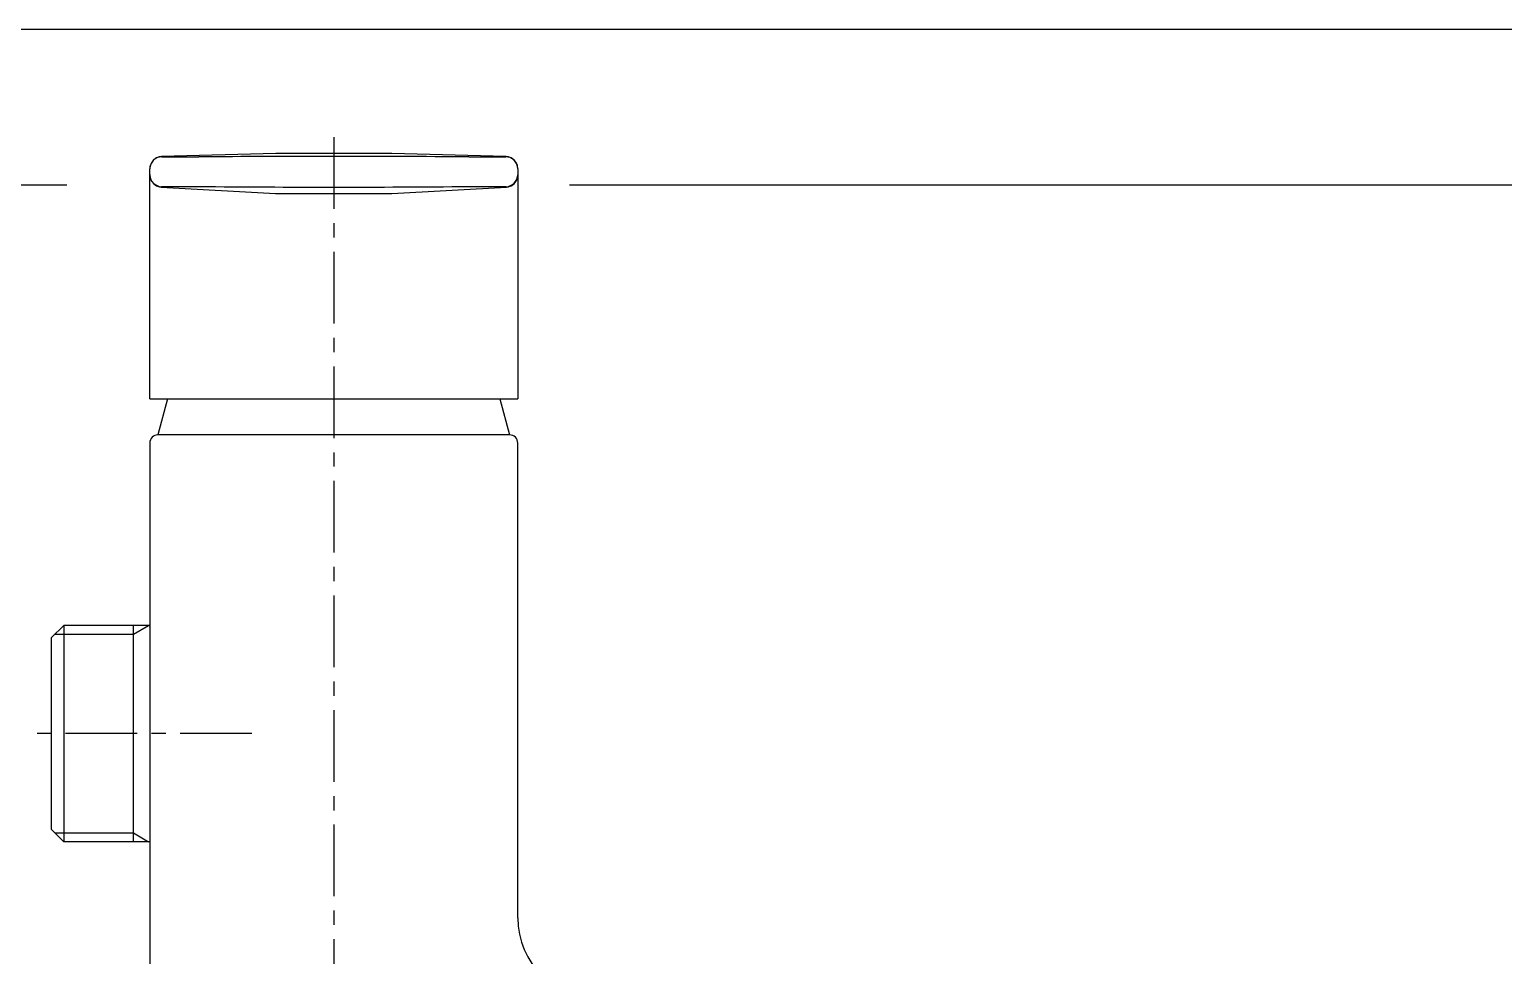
# Model space of a CAD drawing. Extents: x 46876 to 47470, y 16089 to 16509.
# Drawn here: x 46988.1 to 47168.4, y 16395.9 to 16509.1 of the extents above; entities that cross this region are included whole.
import ezdxf

# ---------------------------------------------------------------- set-up
doc = ezdxf.new("R2010")
doc.units = 0
doc.header["$LTSCALE"] = 7
doc.header["$MEASUREMENT"] = 0
doc.linetypes.add('CENTER', pattern=[2, 1.25, -0.25, 0.25, -0.25])
doc.layers.get('0').update_dxf_attribs({"color": 2, "linetype": 'CONTINUOUS'})
for name, color, linetype in [('08_ALL_FEATURES', 7, 'CONTINUOUS'), ('CL', 1, 'CENTER'), ('D', 2, 'CONTINUOUS'), ('DIM', 2, 'CONTINUOUS'), ('DWG', 7, 'CONTINUOUS'), ('TXT', 4, 'CONTINUOUS')]:
    doc.layers.add(name, color=color, linetype=linetype)

msp = doc.modelspace()

# ---------------------------------------------------------------- linework, layer by layer
at = {"color": 7, "linetype": 'Continuous'}
for p, q in [((46992.32722, 16436.27583), (46990.82722, 16434.77583)), ((47002.82722, 16436.27583), (46992.32722, 16436.27583)), ((47000.82722, 16423.05533), (47000.82722, 16436.27583)), ((46990.82722, 16411.33483), (46990.82722, 16434.77583)), ((47000.82722, 16409.83483), (47000.82722, 16423.05533)), ((46992.32722, 16409.83483), (46990.82722, 16411.33483)), ((47002.82722, 16409.83483), (46992.32722, 16409.83483))]:
    msp.add_line(p, q, dxfattribs=at)
at = {"linetype": 'Continuous'}
msp.add_lwpolyline([(46876.40741, 16089.09586), (47470.40741, 16089.09586), (47470.40741, 16509.09586), (46876.40741, 16509.09586)], close=True, dxfattribs=at)
at = {"layer": '08_ALL_FEATURES', "color": 7, "linetype": 'Continuous'}
for p, q in [((47018.25139, 16493.92737), (47004.27103, 16493.57082)), ((47002.8284, 16492.11118), (47002.82709, 16492.0486)), ((47002.82754, 16492.1009), (47002.82722, 16492.07005)), ((47002.82732, 16492.08955), (47002.82722, 16492.07081)), ((47002.82722, 16492.05486), (47002.82722, 16492.06975)), ((47002.82722, 16463.95533), (47002.82722, 16492.04872)), ((47002.88602, 16492.48839), (47002.82732, 16492.08955)), ((47002.9973, 16492.74028), (47002.88602, 16492.48839)), ((47003.22752, 16493.09279), (47002.97833, 16492.7288)), ((47003.5718, 16493.36856), (47003.22752, 16493.09279)), ((47003.30559, 16493.17083), (47003.26868, 16493.12577)), ((47003.63652, 16493.40403), (47003.30559, 16493.17083)), ((47003.8632, 16493.48505), (47003.63652, 16493.40403)), ((47004.27056, 16493.57032), (47004.29309, 16493.5484)), ((47046.36138, 16493.5484), (47046.38381, 16493.57032)), ((47046.67108, 16493.53057), (47046.38309, 16493.56948)), ((47046.642, 16493.53917), (47046.38513, 16493.57145)), ((47046.72488, 16493.50916), (47046.67108, 16493.53057)), ((47047.42545, 16493.09223), (47047.16279, 16493.30199)), ((47047.19112, 16493.27498), (47047.16961, 16493.28986)), ((47047.67515, 16492.72861), (47047.42545, 16493.09223)), ((47047.787, 16492.37538), (47047.67515, 16492.72861)), ((47047.82722, 16492.07264), (47047.77518, 16492.46432)), ((47047.80827, 16492.3082), (47047.79515, 16492.34964)), ((47047.82735, 16492.04863), (47047.82616, 16492.10838)), ((47047.82722, 16492.07033), (47047.82682, 16492.07539)), ((47047.82722, 16492.07242), (47047.82722, 16492.06798)), ((47047.82722, 16492.04875), (47047.82722, 16463.95533)), ((47002.82722, 16491.38147), (47002.82978, 16491.29386)), ((47047.03573, 16490.00115), (47047.3651, 16490.24009)), ((47047.08533, 16490.03534), (47047.42526, 16490.30743)), ((47047.3651, 16490.24009), (47047.61937, 16490.56151)), ((47047.42526, 16490.30743), (47047.67419, 16490.66974)), ((47047.61937, 16490.56151), (47047.77662, 16490.93603)), ((47047.67419, 16490.66974), (47047.80742, 16491.08677)), ((47047.77247, 16490.93034), (47047.82722, 16491.33189)), ((47047.77662, 16490.93603), (47047.82722, 16491.32193)), ((47047.80742, 16491.08677), (47047.82722, 16491.32924)), ((47047.82722, 16491.37939), (47047.82582, 16491.31527)), ((47004.20231, 16489.83622), (47018.20547, 16489.05329)), ((47018.20547, 16489.05329), (47032.43398, 16489.05287)), ((47032.43398, 16489.05287), (47046.45409, 16489.83638)), ((47046.45187, 16489.8348), (47046.45175, 16489.83223)), ((47046.45187, 16489.83464), (47046.69302, 16489.87482)), ((47046.4519, 16489.83636), (47046.45187, 16489.83505)), ((47046.45187, 16489.83505), (47046.45187, 16489.83464)), ((47046.45191, 16489.83678), (47046.4519, 16489.83636)), ((47046.69302, 16489.87482), (47047.08533, 16490.03534)), ((47002.82722, 16463.95533), (47047.82722, 16463.95533))]:
    msp.add_line(p, q, dxfattribs=at)
for points in [[(47046.38381, 16493.57032), (47032.42112, 16493.92364), (47018.25206, 16493.92388)], [(47003.48792, 16493.29192), (47003.3411, 16493.17901), (47003.20905, 16493.04858), (47003.09011, 16492.89703), (47002.98843, 16492.7253), (47002.90825, 16492.53525), (47002.85363, 16492.32947), (47002.8284, 16492.11118)], [(47004.26919, 16493.57156), (47003.98115, 16493.53221), (47003.5718, 16493.36856)], [(47047.3597, 16493.16075), (47047.02683, 16493.3995), (47046.64207, 16493.53924)], [(47047.82616, 16492.10838), (47047.80194, 16492.32348), (47047.7493, 16492.52612), (47047.67194, 16492.71348), (47047.57365, 16492.88331), (47047.45832, 16493.03397), (47047.32965, 16493.1646)], [(47047.77518, 16492.46432), (47047.6155, 16492.84098), (47047.3597, 16493.16075)], [(47002.82725, 16491.31079), (47002.88128, 16490.9214), (47003.0456, 16490.54212), (47003.31247, 16490.21672), (47003.65193, 16489.98209), (47004.01914, 16489.85363), (47004.20283, 16489.82675)], [(47046.45148, 16489.83708), (47046.64303, 16489.86564), (47047.00809, 16489.99542), (47047.34239, 16490.22783), (47047.60664, 16490.54957), (47047.77247, 16490.93034)], [(47046.45159, 16489.82845), (47046.66514, 16489.86192), (47047.03573, 16490.00115)]]:
    msp.add_lwpolyline(points, dxfattribs=at)
for centre, radius, start, end in [((47025.32773, 11697.61714), 4795.95179, 89.80281753, 90.19719458), ((47004.32744, 16491.38136), 1.50015, 183.3436457, 267.0983309), ((47046.32721, 16491.37943), 1.49997, 272.8749415, 357.5484262)]:
    msp.add_arc(centre, radius, start, end, dxfattribs=at)
for points, knots in [([(47004.29309, 16493.54832), (47004.1559, 16493.5452), (47003.87095, 16493.49953), (47003.61028, 16493.37397), (47003.48815, 16493.29158)], [0, 0, 0, 0, 0.482244186, 1, 1, 1, 1]), ([(47004.29309, 16493.54832), (47004.29289, 16493.54793), (47004.29611, 16493.54779), (47004.29885, 16493.54728), (47004.30669, 16493.54704), (47004.32125, 16493.5465), (47004.34743, 16493.54611), (47004.38647, 16493.5457), (47004.43659, 16493.54542), (47004.49719, 16493.54522), (47004.56816, 16493.5451), (47004.68274, 16493.545), (47004.84998, 16493.545), (47005.07835, 16493.54499), (47005.34222, 16493.54486), (47005.63953, 16493.54444), (47005.96768, 16493.54362), (47006.45703, 16493.54215), (47007.1185, 16493.54017), (47007.95386, 16493.53889), (47008.52867, 16493.53958), (47008.82156, 16493.54053)], [0, 0, 0, 0, 0.000289001, 0.001208758, 0.002763973, 0.004949373, 0.011185395, 0.019864538, 0.030933418, 0.044338403, 0.060025772, 0.077941763, 0.120244474, 0.170816206, 0.229226608, 0.295045363, 0.367770611, 0.446614044, 0.619215586, 0.805970396, 1, 1, 1, 1]), ([(47041.83288, 16493.54053), (47042.12578, 16493.53958), (47042.70058, 16493.5389), (47043.53594, 16493.54017), (47044.19741, 16493.54215), (47044.68676, 16493.54362), (47045.01491, 16493.54444), (47045.31222, 16493.54486), (47045.57609, 16493.545), (47045.80446, 16493.545), (47045.9717, 16493.54501), (47046.08629, 16493.5451), (47046.15726, 16493.54523), (47046.21786, 16493.54543), (47046.26798, 16493.54571), (47046.30702, 16493.54613), (47046.33321, 16493.54652), (47046.34777, 16493.54706), (47046.35561, 16493.54731), (47046.35836, 16493.54782), (47046.36158, 16493.54796), (47046.36138, 16493.54835)], [0, 0, 0, 0, 0.194028196, 0.380781661, 0.553381979, 0.632224863, 0.704949611, 0.770767937, 0.829178044, 0.879749696, 0.922052618, 0.939968848, 0.95565656, 0.969062, 0.980131459, 0.988811318, 0.995048205, 0.997234101, 0.998789861, 0.99971023, 1, 1, 1, 1]), ([(47047.16938, 16493.28952), (47047.04692, 16493.37257), (47046.78533, 16493.49918), (47046.49914, 16493.54521), (47046.36138, 16493.54835)], [0, 0, 0, 0, 0.517792457, 1, 1, 1, 1]), ([(47008.81062, 16489.87757), (47008.51735, 16489.88071), (47007.94129, 16489.884), (47007.10387, 16489.88401), (47006.4402, 16489.88292), (47005.94881, 16489.88233), (47005.61846, 16489.88226), (47005.3184, 16489.88279), (47005.05148, 16489.88368), (47004.82021, 16489.88472), (47004.62698, 16489.88565), (47004.49065, 16489.88625), (47004.40207, 16489.88633), (47004.35122, 16489.88633), (47004.31114, 16489.8858), (47004.28136, 16489.88583), (47004.26322, 16489.88407), (47004.25373, 16489.88453), (47004.2515, 16489.88316)], [0, 0, 0, 0, 0.192984175, 0.379050335, 0.551024009, 0.629678306, 0.702384977, 0.768392219, 0.827118135, 0.878023129, 0.920567471, 0.95426807, 0.967718355, 0.978868808, 0.987694754, 0.994171977, 0.998277813, 1, 1, 1, 1]), ([(47041.84382, 16489.87758), (47036.33853, 16489.81935), (47025.32722, 16489.77347), (47014.31591, 16489.81932), (47008.81062, 16489.87759)], [0, 0, 0, 0, 0.500000019, 1, 1, 1, 1]), ([(47046.40244, 16489.88136), (47046.40061, 16489.88321), (47046.39061, 16489.88297), (47046.37306, 16489.88525), (47046.3431, 16489.88541), (47046.30319, 16489.88617), (47046.25234, 16489.88628), (47046.16379, 16489.88627), (47046.02746, 16489.88564), (47045.83424, 16489.88472), (47045.60297, 16489.88367), (47045.33604, 16489.88278), (47045.03598, 16489.88226), (47044.70564, 16489.88233), (47044.21425, 16489.88293), (47043.55058, 16489.88401), (47042.71315, 16489.88399), (47042.13709, 16489.8807), (47041.84382, 16489.87756)], [0, 0, 0, 0, 0.001712178, 0.005796838, 0.01225686, 0.021071111, 0.032214902, 0.045662515, 0.079364627, 0.121912414, 0.172821075, 0.23155104, 0.297562867, 0.370274769, 0.448934873, 0.62092143, 0.807001475, 1, 1, 1, 1]), ([(47046.40244, 16489.88136), (47046.40903, 16489.8751), (47046.42046, 16489.86462), (47046.4365, 16489.85129), (47046.44504, 16489.84296), (47046.44976, 16489.83694), (47046.45148, 16489.83708)], [0, 0, 0, 0, 0.412118115, 0.710567177, 0.921779452, 1, 1, 1, 1])]:
    msp.add_open_spline(points, degree=3, knots=knots, dxfattribs=at)
at = {"layer": 'CL'}
for p, q in [((47025.32722, 16495.92376), (47025.32722, 16287.55533)), ((47015.29049, 16423.05533), (46988.37145, 16423.05533))]:
    msp.add_line(p, q, dxfattribs=at)
at = {"layer": 'D'}
for p, q in [((47000.82722, 16435.20534), (47002.6814, 16436.27585)), ((46991.25671, 16435.20534), (47000.82722, 16435.20534)), ((46991.25671, 16410.90534), (47000.82722, 16410.90534)), ((47000.82722, 16410.90534), (47002.6814, 16409.83483))]:
    msp.add_line(p, q, dxfattribs=at)
at = {"layer": 'DIM'}
msp.add_line((46992.32722, 16436.27583), (46992.32722, 16409.83483), dxfattribs=at)
at = {"layer": 'DWG'}
for p, q in [((47005.0062, 16463.95533), (47003.82722, 16459.55533)), ((47045.64824, 16463.95533), (47046.82722, 16459.55533)), ((47046.82722, 16459.55533), (47003.82722, 16459.55533)), ((47002.82722, 16458.55533), (47002.82722, 16290.55533)), ((47047.82722, 16400.55533), (47047.82722, 16458.55533)), ((47002.82435, 16436.05533), (47002.82467, 16436.0908))]:
    msp.add_line(p, q, dxfattribs=at)
for centre, radius, start, end in [((47003.82722, 16458.55533), 1, 90, 180), ((47046.82722, 16458.55533), 1, 0, 90), ((47057.82722, 16400.55533), 10, 180, 270)]:
    msp.add_arc(centre, radius, start, end, dxfattribs=at)
at = {"layer": 'TXT', "color": 4}
for p, q in [((46902.40741, 16490.09586), (46992.69973, 16490.09586)), ((47054.14914, 16490.09586), (47456.40741, 16490.09586))]:
    msp.add_line(p, q, dxfattribs=at)

doc.saveas('drawing.dxf')
